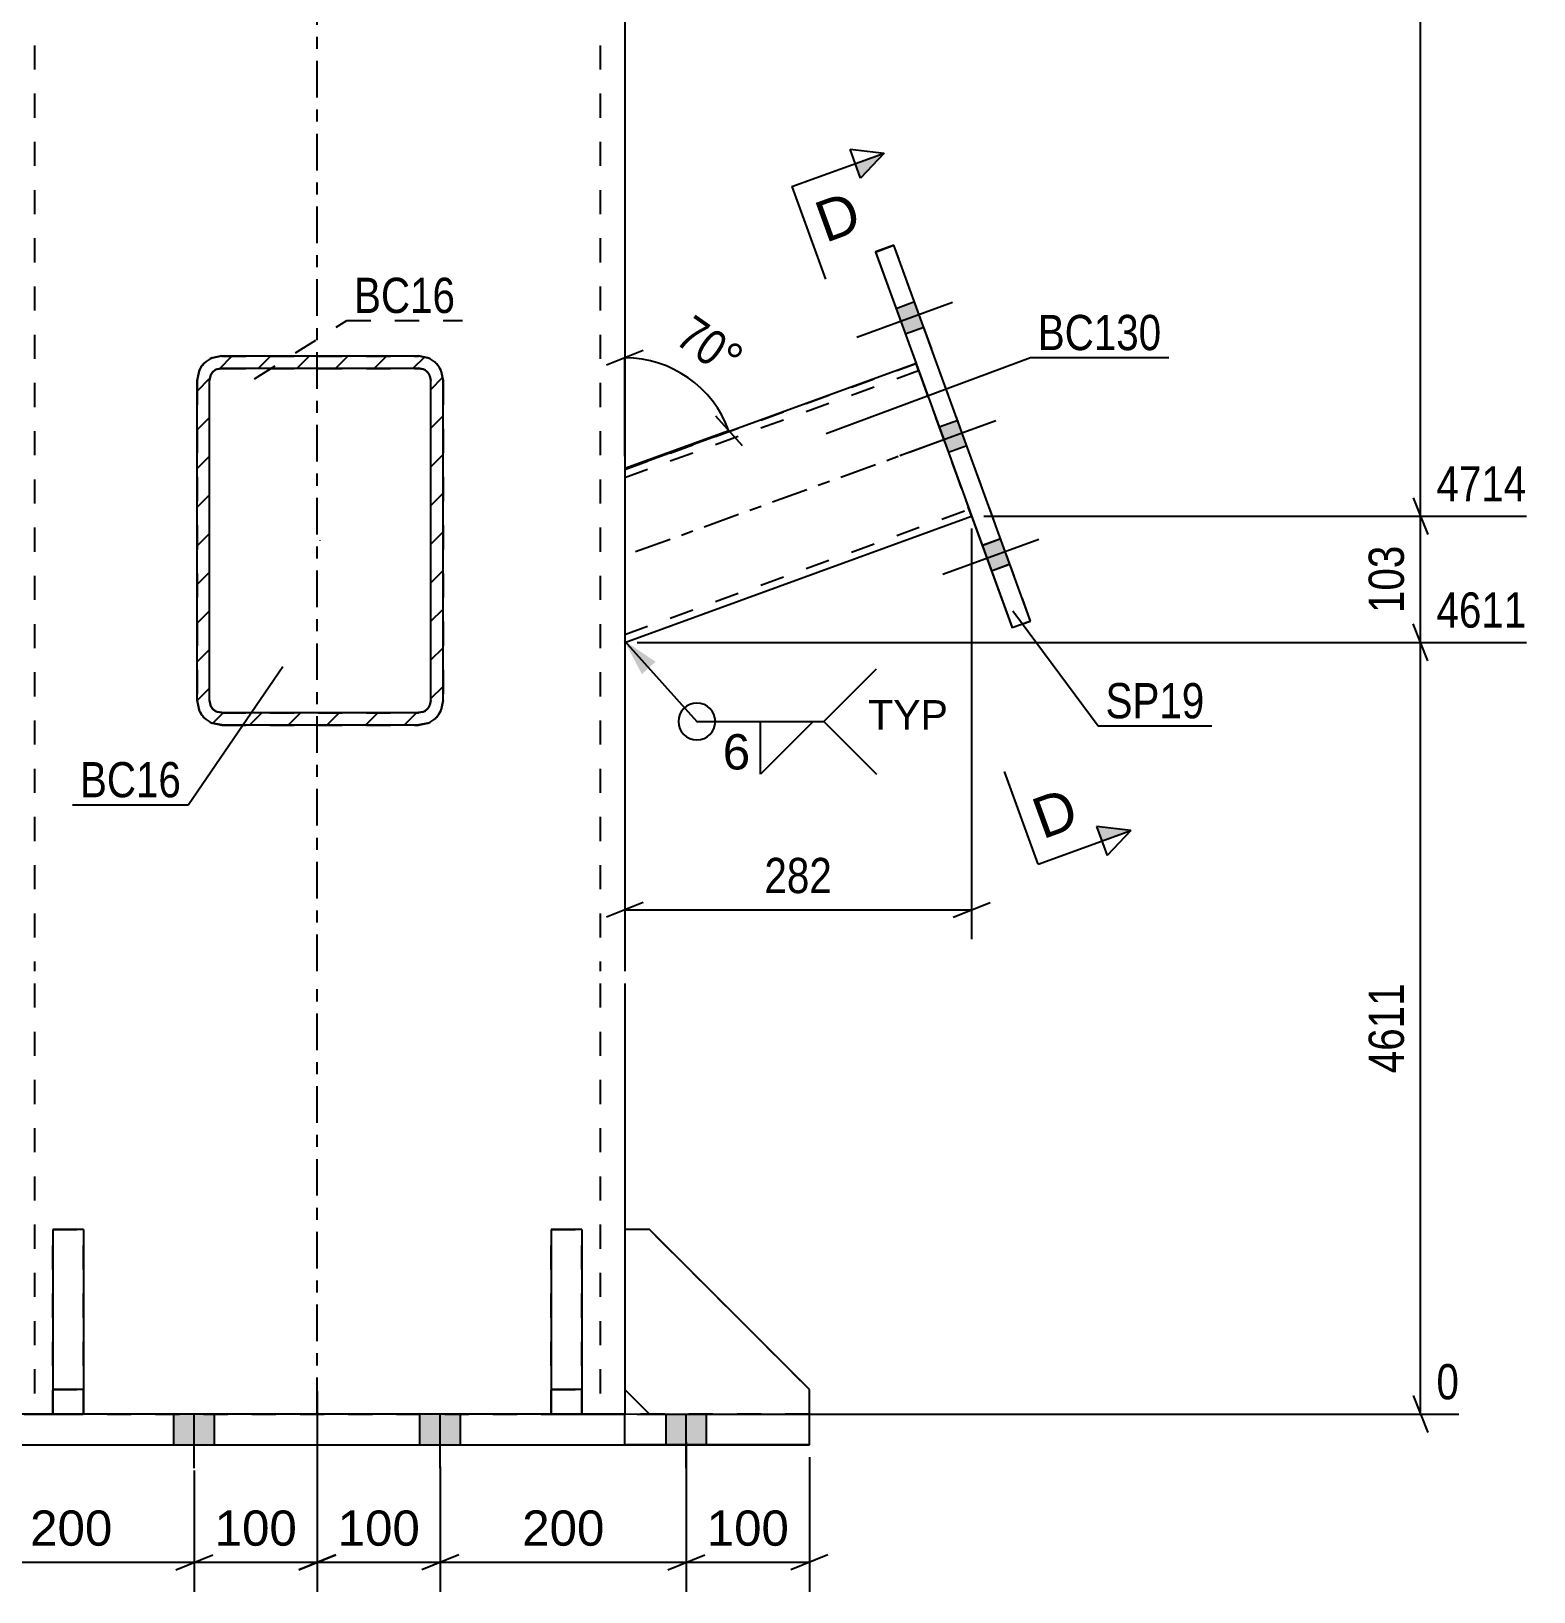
# Model space of a CAD drawing. Header units: millimetres. Extents: x -131 to 463, y -181 to 239.
# Drawn here: x 198.1 to 320.2, y -14.4 to 112.4 of the extents above; entities that cross this region are included whole.
import ezdxf

# ---------------------------------------------------------------- set-up
doc = ezdxf.new("R2010")
doc.units = ezdxf.units.MM
doc.linetypes.add('DXK_LINE_DOT2', pattern=[3.9198, 1.9599, -1.9599])
doc.linetypes.add('DXK_LINE_DOT3', pattern=[5.9187, 2.979, -0.9799, 0.9799, -0.9799])
doc.styles.add('Arial', font='arial.ttf', dxfattribs={"height": 0.2})
doc.styles.add('Arial Narrow', font='ARIALN.TTF', dxfattribs={"height": 0.2})

# ---------------------------------------------------------------- blocks, each defined once
blk = doc.blocks.new('Part-284869969-2187 - 2164')
at = {"color": 7, "linetype": 'DXK_LINE_DOT2'}
for p, q in [((213.58, 86.01), (212.82, 85.86)), ((213.2, 84.93), (213.58, 85.01)), ((213.58, 86.01), (229.58, 86.01)), ((213.58, 86), (213.58, 86.01)), ((213.58, 85), (213.58, 85.01)), ((213.58, 85.01), (229.58, 85.01)), ((229.58, 86.01), (229.58, 86)), ((230.35, 85.86), (229.58, 86.01)), ((229.58, 85), (229.58, 85.01)), ((229.58, 85.01), (229.97, 84.93)), ((211.74, 84.77), (211.58, 84.01)), ((211.58, 84.01), (211.58, 58)), ((212.58, 84.01), (212.66, 84.39)), ((212.58, 84), (212.58, 84.01)), ((212.58, 58.01), (212.58, 84.01)), ((212.66, 84.39), (212.66, 84.39)), ((230.51, 84.39), (230.51, 84.39)), ((230.51, 84.39), (230.58, 84.01)), ((230.58, 84), (230.58, 84.01)), ((230.58, 58.01), (230.58, 84.01)), ((231.58, 84.01), (231.43, 84.77)), ((231.58, 84.01), (231.58, 58)), ((211.58, 58.01), (211.74, 57.24)), ((211.74, 57.24), (211.74, 57.24)), ((212.58, 58), (212.58, 58.01)), ((212.66, 57.63), (212.58, 58.01)), ((230.58, 58.01), (230.51, 57.63)), ((230.58, 58), (230.58, 58.01)), ((231.43, 57.24), (231.58, 58.01)), ((231.43, 57.24), (231.43, 57.24)), ((212.82, 56.16), (213.58, 56.01)), ((213.58, 57.01), (213.2, 57.08)), ((213.58, 57), (213.58, 57.01)), ((213.58, 57.01), (229.58, 57.01)), ((213.58, 56.01), (229.58, 56.01)), ((213.58, 56), (213.58, 56.01)), ((229.97, 57.08), (229.58, 57.01)), ((229.58, 57), (229.58, 57.01)), ((229.58, 56.01), (230.35, 56.16)), ((229.58, 56), (229.58, 56.01))]:
    blk.add_line(p, q, dxfattribs=at)
at = {"color": 7, "linetype": 'DXK_LINE_DOT3'}
blk.add_line((221.58, 71), (221.58, 71.01), dxfattribs=at)
at = {"color": 7, "linetype": 'DXK_LINE_DOT2'}
for centre, radius, start, end in [((213.58, 84.01), 2, 112.5, 157.5), ((229.58, 84.01), 2, 22.5, 67.5), ((213.58, 84.01), 1, 112.5, 157.5), ((229.58, 84.01), 1, 22.5, 67.5), ((213.58, 58.01), 2, 202.5, 247.5), ((213.58, 58.01), 1, 202.5, 247.5), ((229.58, 58.01), 1, 292.5, 337.5), ((229.58, 58.01), 2, 292.5, 337.5)]:
    blk.add_arc(centre, radius, start, end, dxfattribs=at)
blk = doc.blocks.new('Bolt-284869969-2252 - 2164')
at = {"linetype": 'Continuous'}
for points in [[(189.7, -2.5), (193, -2.5), (193, 0), (189.7, 0)], [(209.7, -2.49), (213, -2.49), (213, 0.01), (209.7, 0.01)], [(229.7, -2.49), (233, -2.49), (233, 0.01), (229.7, 0.01)], [(249.7, -2.5), (253, -2.5), (253, 0), (249.7, 0)], [(189.7, -2.5), (193, -2.5), (193, 0), (189.7, 0)], [(209.7, -2.51), (213, -2.51), (213, -0.01), (209.7, -0.01)], [(229.7, -2.51), (233, -2.51), (233, -0.01), (229.7, -0.01)], [(249.7, -2.5), (253, -2.5), (253, 0), (249.7, 0)]]:
    blk.add_hatch(color=1, dxfattribs=at).paths.add_polyline_path(points)
at = {"color": 1, "linetype": 'Continuous'}
for p, q in [((189.7, -2.5), (189.7, 0)), ((191.35, -4.4), (191.35, 0)), ((193, -2.5), (193, 0)), ((209.7, -2.49), (209.7, 0.01)), ((211.35, -4.39), (211.35, 0.01)), ((213, -2.49), (213, 0.01)), ((229.7, -2.49), (229.7, 0.01)), ((231.35, -4.39), (231.35, 0.01)), ((233, -2.49), (233, 0.01)), ((249.7, -2.5), (249.7, 0)), ((251.35, -4.4), (251.35, 0)), ((253, -2.5), (253, 0)), ((189.7, -2.5), (189.7, 0)), ((191.35, -4.4), (191.35, 0)), ((193, -2.5), (193, 0)), ((209.7, -2.51), (209.7, -0.01)), ((211.35, -4.41), (211.35, -0.01)), ((213, -2.51), (213, -0.01)), ((229.7, -2.51), (229.7, -0.01)), ((231.35, -4.41), (231.35, -0.01)), ((233, -2.51), (233, -0.01)), ((249.7, -2.5), (249.7, 0)), ((251.35, -4.4), (251.35, 0)), ((253, -2.5), (253, 0))]:
    blk.add_line(p, q, dxfattribs=at)
blk = doc.blocks.new('Part-284869969-2188 - 2164')
at = {"color": 2, "linetype": 'Continuous'}
for p, q in [((248.35, 15), (246.35, 15)), ((246.35, 15), (246.35, 2)), ((261.35, 2), (248.35, 15)), ((248.35, 15), (248.35, 15)), ((248.34, 0.01), (246.35, 2)), ((261.35, 0), (261.35, 2))]:
    blk.add_line(p, q, dxfattribs=at)
at = {"color": 7, "linetype": 'DXK_LINE_DOT2'}
for p, q in [((248.35, 15), (246.35, 15)), ((248.35, 15), (261.35, 2)), ((248.35, 0), (246.35, 2)), ((248.35, 0), (248.34, 0.01)), ((248.35, 0), (261.35, 0)), ((248.35, 0), (248.35, 0)), ((261.35, 0), (248.35, 0)), ((261.35, 0), (261.35, 0)), ((261.35, 0), (261.35, 0))]:
    blk.add_line(p, q, dxfattribs=at)
blk = doc.blocks.new('Bolt-284869969-2253 - 2164')
at = {"linetype": 'Continuous'}
for points in [[(270.65, 88.34), (269.9, 90.41), (268.4, 89.86), (269.15, 87.79)], [(270.65, 88.34), (269.9, 90.41), (268.4, 89.86), (269.15, 87.79)], [(270.65, 88.34), (269.9, 90.41), (268.4, 89.86), (269.15, 87.79)], [(274.16, 78.71), (273.41, 80.78), (271.9, 80.23), (272.66, 78.16)], [(274.16, 78.71), (273.41, 80.77), (271.9, 80.23), (272.66, 78.16)], [(277.66, 69.08), (276.91, 71.15), (275.41, 70.6), (276.16, 68.53)], [(277.66, 69.07), (276.91, 71.14), (275.41, 70.59), (276.16, 68.53)], [(277.66, 69.08), (276.91, 71.14), (275.41, 70.6), (276.16, 68.53)]]:
    blk.add_hatch(color=1, dxfattribs=at).paths.add_polyline_path(points)
at = {"color": 1, "linetype": 'Continuous'}
for p, q in [((273, 90.37), (265.2, 87.53)), ((273, 90.37), (265.2, 87.53)), ((273, 90.36), (265.2, 87.52)), ((269.9, 90.41), (268.4, 89.86)), ((269.9, 90.41), (268.4, 89.86)), ((269.9, 90.41), (268.4, 89.86)), ((270.65, 88.34), (269.15, 87.79)), ((270.65, 88.34), (269.15, 87.79)), ((270.65, 88.34), (269.15, 87.79)), ((276.51, 80.74), (268.71, 77.9)), ((276.51, 80.73), (268.71, 77.89)), ((273.41, 80.78), (271.9, 80.23)), ((273.41, 80.77), (271.9, 80.23)), ((274.16, 78.71), (272.66, 78.16)), ((274.16, 78.71), (272.66, 78.16)), ((280.01, 71.1), (272.21, 68.26)), ((280.01, 71.1), (272.21, 68.26)), ((280.01, 71.1), (272.21, 68.26)), ((276.91, 71.15), (275.41, 70.6)), ((276.91, 71.14), (275.41, 70.59)), ((276.91, 71.14), (275.41, 70.6)), ((277.66, 69.08), (276.16, 68.53)), ((277.66, 69.08), (276.16, 68.53)), ((277.66, 69.07), (276.16, 68.53))]:
    blk.add_line(p, q, dxfattribs=at)
blk = doc.blocks.new('Part-284869969-2189 - 2164')
at = {"color": 2, "linetype": 'Continuous'}
for p, q in [((240.35, 15), (240.35, 15)), ((242.85, 15), (240.35, 15)), ((240.35, 15), (240.35, 0.01)), ((242.85, 15), (242.85, 15)), ((242.85, 15), (242.85, 0.01)), ((242.85, 2.01), (240.35, 2.01)), ((240.35, 0.01), (242.85, 0.01))]:
    blk.add_line(p, q, dxfattribs=at)
at = {"color": 7, "linetype": 'DXK_LINE_DOT2'}
for p, q in [((240.35, 15), (242.85, 15)), ((240.35, 2.01), (240.35, 0)), ((240.35, 2), (242.85, 2)), ((242.85, 2.01), (242.85, 0)), ((240.35, 0), (240.35, 0.01)), ((242.85, 0), (240.35, 0)), ((242.85, 0), (242.85, 0.01))]:
    blk.add_line(p, q, dxfattribs=at)
blk = doc.blocks.new('Part-284869969-2195 - 2164')
at = {"linetype": 'Continuous'}
h = blk.add_hatch(dxfattribs=at)
h.set_pattern_fill('', scale=0.7, style=0, pattern_type=0)
h.set_pattern_definition([(45, (211.5842, 58.0202), (-1.57154, 1.57154), [])])
h.paths.add_polyline_path([(211.58, 84.02), (211.58, 58.02), (211.74, 57.25), (212.17, 56.61), (212.82, 56.17), (213.58, 56.02), (229.58, 56.02), (230.35, 56.17), (231, 56.61), (231.43, 57.25), (231.58, 58.02), (231.58, 84.02), (231.43, 84.79), (231, 85.43), (230.35, 85.87), (229.58, 86.02), (213.58, 86.02), (212.82, 85.87), (212.17, 85.43), (211.74, 84.79)])
h.paths.add_polyline_path([(212.88, 84.73), (213.2, 84.94), (213.58, 85.02), (229.58, 85.02), (229.97, 84.94), (230.29, 84.73), (230.51, 84.4), (230.58, 84.02), (230.58, 58.02), (230.51, 57.64), (230.29, 57.31), (229.97, 57.1), (229.58, 57.02), (213.58, 57.02), (213.2, 57.1), (212.88, 57.31), (212.66, 57.64), (212.58, 58.02), (212.58, 84.02), (212.66, 84.4)])
at = {"color": 7, "linetype": 'DXK_LINE_DOT2'}
for p, q in [((212.82, 85.86), (213.58, 86.02)), ((213.58, 86.02), (229.58, 86.02)), ((213.58, 86.02), (213.58, 86.02)), ((229.58, 86.02), (229.58, 86.02)), ((229.58, 86.02), (230.35, 85.86)), ((211.58, 84.02), (211.74, 84.78)), ((211.58, 84.02), (211.58, 58.02)), ((212.66, 84.4), (212.58, 84.02)), ((212.58, 84.02), (212.58, 84.02)), ((212.58, 58.02), (212.58, 84.02)), ((212.66, 84.4), (212.66, 84.4)), ((230.51, 84.4), (230.51, 84.4)), ((230.58, 84.02), (230.51, 84.4)), ((230.58, 84.02), (230.58, 84.02)), ((230.58, 58.02), (230.58, 84.02)), ((231.43, 84.78), (231.58, 84.02)), ((231.58, 84.02), (231.58, 58.02)), ((211.74, 57.25), (211.58, 58.02)), ((211.74, 57.25), (211.74, 57.25)), ((212.58, 58.02), (212.58, 58.02)), ((212.58, 58.02), (212.66, 57.63)), ((213.2, 57.09), (213.58, 57.02)), ((229.58, 57.02), (229.97, 57.09)), ((230.51, 57.63), (230.58, 58.02)), ((230.58, 58.02), (230.58, 58.02)), ((231.58, 58.02), (231.43, 57.25)), ((231.43, 57.25), (231.43, 57.25)), ((231.58, 58.02), (231.58, 58.02)), ((213.58, 57.02), (213.58, 57.02)), ((213.58, 57.02), (229.58, 57.02)), ((229.58, 57.02), (229.58, 57.02))]:
    blk.add_line(p, q, dxfattribs=at)
at = {"color": 2, "linetype": 'Continuous'}
for p, q in [((213.58, 86.02), (212.82, 85.87)), ((213.58, 85.02), (213.2, 84.94)), ((213.2, 84.94), (213.58, 85.02)), ((213.58, 86.02), (229.58, 86.02)), ((213.58, 85.02), (213.58, 85.02)), ((213.58, 85.02), (229.58, 85.02)), ((213.58, 85.02), (229.58, 85.02)), ((230.35, 85.87), (229.58, 86.02)), ((229.58, 85.02), (229.58, 85.02)), ((229.97, 84.94), (229.58, 85.02)), ((229.58, 85.02), (229.97, 84.94)), ((211.74, 84.79), (211.58, 84.02)), ((211.58, 58.02), (211.58, 84.02)), ((212.58, 84.02), (212.66, 84.4)), ((212.58, 58.02), (212.58, 84.02)), ((230.51, 84.4), (230.58, 84.02)), ((230.58, 58.02), (230.58, 84.02)), ((231.58, 84.02), (231.43, 84.79)), ((231.58, 58.02), (231.58, 84.02)), ((211.58, 58.02), (211.74, 57.25)), ((212.66, 57.64), (212.58, 58.02)), ((213.58, 57.02), (213.2, 57.1)), ((229.97, 57.1), (229.58, 57.02)), ((230.58, 58.02), (230.51, 57.64)), ((231.43, 57.25), (231.58, 58.02)), ((213.58, 56.02), (212.82, 56.17)), ((212.82, 56.17), (213.58, 56.02)), ((213.58, 57.02), (229.58, 57.02)), ((213.58, 56.02), (229.58, 56.02)), ((213.58, 56.02), (213.58, 56.02)), ((213.58, 56.02), (229.58, 56.02)), ((230.35, 56.17), (229.58, 56.02)), ((229.58, 56.02), (230.35, 56.17)), ((229.58, 56.02), (229.58, 56.02))]:
    blk.add_line(p, q, dxfattribs=at)
at = {"color": 7, "linetype": 'DXK_LINE_DOT3'}
blk.add_line((221.58, 71.02), (221.58, 71.02), dxfattribs=at)
at = {"color": 2, "linetype": 'Continuous'}
for centre, radius, start, end in [((213.58, 84.02), 2, 112.5, 157.5), ((229.58, 84.02), 2, 22.5, 67.5), ((213.58, 84.02), 1, 112.5, 157.5), ((213.58, 84.02), 1, 112.5, 157.5), ((229.58, 84.02), 1, 22.5, 67.5), ((229.58, 84.02), 1, 22.5, 67.5), ((213.58, 58.02), 2, 202.5, 247.5), ((213.58, 58.02), 2, 202.5, 247.5), ((213.58, 58.02), 1, 202.5, 247.5), ((229.58, 58.02), 1, 292.5, 337.5), ((229.58, 58.02), 2, 292.5, 337.5), ((229.58, 58.02), 2, 292.5, 337.5)]:
    blk.add_arc(centre, radius, start, end, dxfattribs=at)
at = {"color": 7, "linetype": 'DXK_LINE_DOT2'}
for centre, radius, start, end in [((213.58, 84.02), 2, 112.5, 157.5), ((229.58, 84.02), 2, 22.5, 67.5), ((213.58, 58.02), 1, 202.5, 247.5), ((229.58, 58.02), 1, 292.5, 337.5)]:
    blk.add_arc(centre, radius, start, end, dxfattribs=at)
blk = doc.blocks.new('Part-284869969-2291 - 2164')
at = {"color": 7, "linetype": 'DXK_LINE_DOT2'}
for p, q in [((240.35, -0.01), (240.35, 15)), ((242.85, 15), (240.35, 15)), ((240.35, 15), (242.85, 15)), ((242.85, -0.01), (242.85, 15)), ((240.35, 2), (242.85, 2)), ((242.85, 1.99), (240.35, 1.99)), ((240.35, 0), (240.35, -0.01)), ((240.35, 0), (242.85, 0)), ((240.35, -0.01), (242.85, -0.01)), ((242.85, 0), (242.85, -0.01))]:
    blk.add_line(p, q, dxfattribs=at)
blk = doc.blocks.new('Part-284869969-2293 - 2164')
at = {"color": 2, "linetype": 'Continuous'}
for p, q in [((199.85, 15), (199.85, 15)), ((202.35, 15), (199.85, 15)), ((199.85, 15), (199.85, 0.01)), ((202.35, 15), (202.35, 15)), ((202.35, 15), (202.35, 0.01)), ((202.35, 2.01), (199.85, 2.01)), ((199.85, 0.01), (202.35, 0.01))]:
    blk.add_line(p, q, dxfattribs=at)
at = {"color": 7, "linetype": 'DXK_LINE_DOT2'}
for p, q in [((199.85, 15), (202.35, 15)), ((199.85, 2.01), (199.85, 0)), ((199.85, 2), (202.35, 2)), ((202.35, 2.01), (202.35, 0)), ((199.85, 0), (199.85, 0.01)), ((202.35, 0), (199.85, 0)), ((202.35, 0), (202.35, 0.01))]:
    blk.add_line(p, q, dxfattribs=at)
blk = doc.blocks.new('Part-284869969-2273 - 2164')
at = {"color": 7, "linetype": 'DXK_LINE_DOT2'}
for p, q in [((198.35, 115.18), (198.35, 36)), ((244.35, 115.18), (244.35, 36)), ((198.35, 35), (198.35, 0)), ((244.35, 35), (244.35, 0)), ((246.35, 15), (246.35, 2)), ((198.82, 0), (197.52, 0)), ((198.35, 0), (198.35, 0.01)), ((198.35, 0), (198.35, 0)), ((198.35, 0), (198.5, 0)), ((198.5, 0), (198.93, 0)), ((200.35, 0), (198.82, 0)), ((198.93, 0), (199.58, 0)), ((199.58, 0), (200.35, 0)), ((200.35, 0), (242.35, 0)), ((200.35, 0), (242.35, 0)), ((242.35, 0), (243.11, 0)), ((243.88, 0), (242.35, 0)), ((243.11, 0), (243.76, 0)), ((243.76, 0), (244.19, 0)), ((245.17, 0), (243.88, 0)), ((244.19, 0), (244.35, 0)), ((244.35, 0), (244.35, 0.01)), ((244.35, 0), (244.35, 0)), ((246.04, 0), (245.17, 0)), ((246.35, 0), (246.04, 0)), ((246.35, 0), (246.35, 0.01)), ((246.35, 0.01), (246.35, 0)), ((246.35, 0), (246.35, 0)), ((197.52, 0), (198.82, 0)), ((198.5, 0), (198.35, 0)), ((198.93, 0), (198.5, 0)), ((198.82, 0), (200.35, 0)), ((199.58, 0), (198.93, 0)), ((200.35, 0), (199.58, 0)), ((200.35, 0), (242.35, 0)), ((200.35, 0), (242.35, 0)), ((243.11, 0), (242.35, 0)), ((242.35, 0), (243.88, 0)), ((243.76, 0), (243.11, 0)), ((244.19, 0), (243.76, 0)), ((243.88, 0), (245.17, 0)), ((244.35, 0), (244.19, 0)), ((245.17, 0), (246.04, 0)), ((246.04, 0), (246.35, 0))]:
    blk.add_line(p, q, dxfattribs=at)
at = {"color": 7, "linetype": 'DXK_LINE_DOT3'}
for p, q in [((221.35, 36), (221.35, 115.18)), ((221.35, 0), (221.35, 35))]:
    blk.add_line(p, q, dxfattribs=at)
at = {"color": 2, "linetype": 'Continuous'}
for p, q in [((246.35, 115.18), (246.35, 36)), ((246.35, 35), (246.35, 15)), ((246.35, 2), (246.35, 0.01))]:
    blk.add_line(p, q, dxfattribs=at)
blk = doc.blocks.new('Part-284869969-2288 - 2164')
at = {"color": 2, "linetype": 'Continuous'}
for p, q in [((181.35, 0), (196.35, 0.01)), ((181.35, -2.5), (181.35, 0)), ((196.35, 0.01), (246.35, 0.01)), ((196.35, -2.49), (196.35, 0.01)), ((246.35, 0.01), (261.35, 0)), ((246.35, -2.49), (246.35, 0.01)), ((261.35, -2.5), (261.35, 0)), ((181.35, -2.5), (196.35, -2.49)), ((181.35, -2.5), (196.35, -2.51)), ((181.35, -2.5), (181.35, -2.5)), ((181.35, -2.5), (181.35, -2.5)), ((196.35, -2.49), (246.35, -2.49)), ((196.35, -2.51), (246.35, -2.51)), ((261.35, -2.5), (246.35, -2.49)), ((246.35, -2.51), (261.35, -2.5)), ((261.35, -2.5), (261.35, -2.5)), ((261.35, -2.5), (261.35, -2.5))]:
    blk.add_line(p, q, dxfattribs=at)
at = {"color": 7, "linetype": 'DXK_LINE_DOT2'}
for p, q in [((181.35, 0), (181.35, 0)), ((196.35, -0.01), (181.35, 0)), ((246.35, -0.01), (196.35, -0.01)), ((261.35, 0), (246.35, -0.01)), ((196.35, -2.51), (196.35, -2.49)), ((246.35, -2.49), (246.35, -2.51))]:
    blk.add_line(p, q, dxfattribs=at)
blk = doc.blocks.new('Part-284869969-2289 - 2164')
at = {"color": 7, "linetype": 'DXK_LINE_DOT2'}
for p, q in [((199.85, -0.01), (199.85, 15)), ((202.35, 15), (199.85, 15)), ((199.85, 15), (202.35, 15)), ((202.35, -0.01), (202.35, 15)), ((199.85, 2), (202.35, 2)), ((202.35, 1.99), (199.85, 1.99)), ((199.85, 0), (199.85, -0.01)), ((199.85, 0), (202.35, 0)), ((199.85, -0.01), (202.35, -0.01)), ((202.35, 0), (202.35, -0.01))]:
    blk.add_line(p, q, dxfattribs=at)
blk = doc.blocks.new('Part-284869969-2292 - 2164')
at = {"color": 7, "linetype": 'DXK_LINE_DOT2'}
for p, q in [((248.35, 15), (246.35, 15)), ((246.35, 15), (246.35, 2)), ((248.35, 15), (246.35, 15)), ((261.35, 2), (248.35, 15)), ((248.35, 15), (248.35, 15)), ((248.35, 15), (261.35, 2)), ((248.35, 0), (246.35, 2)), ((261.35, 0), (261.35, 2)), ((248.35, 0), (248.34, 0.01)), ((248.35, 0), (261.35, 0)), ((248.35, 0), (248.35, 0)), ((248.35, 0), (261.35, 0))]:
    blk.add_line(p, q, dxfattribs=at)
at = {"color": 2, "linetype": 'Continuous'}
blk.add_line((248.34, 0.01), (246.35, 2), dxfattribs=at)
blk = doc.blocks.new('Part-284869969-2302 - 2164')
at = {"color": 2, "linetype": 'Continuous'}
for p, q in [((268.22, 95.01), (266.72, 94.47)), ((266.72, 94.47), (277.84, 63.93)), ((266.72, 94.47), (266.72, 94.46)), ((266.72, 94.46), (266.72, 94.46)), ((266.72, 94.46), (270.02, 85.4)), ((279.34, 64.47), (268.22, 95.01)), ((274.54, 72.99), (277.84, 63.92)), ((277.84, 63.93), (279.34, 64.47)), ((279.34, 64.47), (277.84, 63.92)), ((277.84, 63.92), (277.84, 63.93)), ((279.34, 64.47), (279.34, 64.47)), ((279.34, 64.47), (279.34, 64.47))]:
    blk.add_line(p, q, dxfattribs=at)
at = {"color": 7, "linetype": 'DXK_LINE_DOT2'}
for p, q in [((266.72, 94.46), (268.22, 95.01)), ((268.22, 95.01), (268.22, 95.01)), ((279.34, 64.47), (268.22, 95.01)), ((270.02, 85.4), (274.54, 72.99))]:
    blk.add_line(p, q, dxfattribs=at)
blk = doc.blocks.new('Part-284869969-2312 - 2164')
at = {"color": 2, "linetype": 'Continuous'}
for p, q in [((270.02, 85.4), (246.35, 76.78)), ((246.35, 62.73), (274.54, 72.99)), ((246.35, 62.73), (274.54, 72.99))]:
    blk.add_line(p, q, dxfattribs=at)
at = {"color": 7, "linetype": 'DXK_LINE_DOT2'}
for p, q in [((246.35, 76.78), (270.02, 85.4)), ((270.02, 85.4), (270.02, 85.4)), ((270.02, 85.4), (270.05, 85.31)), ((270.05, 85.31), (270.02, 85.4)), ((270.05, 85.31), (270.14, 85.07)), ((270.14, 85.07), (270.05, 85.31)), ((270.14, 85.07), (270.27, 84.7)), ((270.23, 84.83), (270.14, 85.07)), ((246.35, 76.14), (270.23, 84.83)), ((246.35, 76.14), (270.23, 84.83)), ((270.23, 84.83), (274.32, 73.6)), ((270.23, 84.83), (270.23, 84.83)), ((270.23, 84.83), (270.29, 84.67)), ((270.23, 84.83), (270.24, 84.79)), ((270.24, 84.79), (270.35, 84.48)), ((270.27, 84.7), (274.28, 73.69)), ((270.29, 84.67), (274.27, 73.72)), ((270.35, 84.48), (274.27, 73.72)), ((246.35, 76.78), (246.35, 62.73)), ((274.27, 73.72), (274.33, 73.56)), ((274.32, 73.6), (274.27, 73.72)), ((274.28, 73.69), (274.42, 73.32)), ((274.33, 73.56), (274.32, 73.6)), ((274.42, 73.32), (274.32, 73.6)), ((246.35, 63.37), (274.33, 73.56)), ((246.35, 63.37), (274.33, 73.56)), ((274.33, 73.56), (274.33, 73.56)), ((274.42, 73.32), (274.51, 73.08)), ((274.51, 73.08), (274.42, 73.32)), ((274.51, 73.08), (274.54, 72.99)), ((274.54, 72.99), (274.51, 73.08)), ((274.54, 72.99), (274.54, 72.99))]:
    blk.add_line(p, q, dxfattribs=at)
at = {"color": 7, "linetype": 'DXK_LINE_DOT3'}
blk.add_line((272.28, 79.19), (246.35, 69.76), dxfattribs=at)
blk = doc.blocks.new('StraightDimension-284869969-2377 - 2164')
at = {"color": 7, "linetype": 'Continuous'}
for p, q in [((311.63, 61.23), (310.43, 64.23)), ((247.35, 62.73), (319.64, 62.73)), ((311.03, 0), (311.03, 62.73)), ((310.43, 1.5), (311.63, -1.5)), ((247.35, 0), (314.15, 0))]:
    blk.add_line(p, q, dxfattribs=at)
at = {"color": 0}
blk.add_wipeout([(310.28, 35.63), (306.08, 35.63), (306.08, 27.11), (310.28, 27.11)], dxfattribs=at)
at = {"color": 3, "style": 'Arial Narrow'}
blk.add_text('4611', height=2.863, rotation=90.0002, dxfattribs=at).set_placement((309.68, 27.71))
at = {"color": 0, "linetype": 'Continuous'}
for points in [[(320.24, 63.33), (320.24, 67.53), (311.73, 67.53), (311.73, 63.33)], [(314.75, 0.6), (314.75, 4.8), (311.73, 4.8), (311.73, 0.6)]]:
    blk.add_wipeout(points, dxfattribs=at)
at = {"color": 3, "linetype": 'Continuous', "style": 'Arial Narrow'}
for s, height, p in [('4611', 2.863, (312.33, 63.93)), ('0', 2.86, (312.33, 1.2))]:
    blk.add_text(s, height=height, dxfattribs=at).set_placement(p)
blk = doc.blocks.new('StraightDimension-284869969-2366 - 2164')
at = {"color": 7, "linetype": 'Continuous'}
for p, q in [((274.54, 71.99), (274.54, 38.6)), ((246.35, 61.73), (246.35, 38.6)), ((247.85, 41.6), (244.85, 40.4)), ((246.35, 41), (274.54, 41)), ((273.04, 40.4), (276.04, 41.6))]:
    blk.add_line(p, q, dxfattribs=at)
at = {"color": 0}
blk.add_wipeout([(263.78, 41.75), (263.78, 45.95), (257.1, 45.95), (257.1, 41.75)], dxfattribs=at)
at = {"color": 3, "style": 'Arial Narrow'}
blk.add_text('282', height=2.863, dxfattribs=at).set_placement((257.7, 42.35))
blk = doc.blocks.new('StraightDimension-284869969-2447 - 2164')
at = {"color": 7, "linetype": 'Continuous'}
for p, q in [((251.35, -2.25), (251.35, -14.45)), ((261.35, -3.49), (261.35, -14.45)), ((249.85, -12.65), (252.85, -11.45)), ((251.35, -12.05), (261.35, -12.05)), ((262.85, -11.45), (259.85, -12.65))]:
    blk.add_line(p, q, dxfattribs=at)
at = {"color": 0}
blk.add_wipeout([(260.28, -11.3), (260.28, -7.1), (252.41, -7.1), (252.41, -11.3)], dxfattribs=at)
at = {"color": 3, "style": 'Arial'}
blk.add_text('100', height=2.865, dxfattribs=at).set_placement((253.01, -10.7))
blk = doc.blocks.new('StraightDimension-284869969-2383 - 2164')
at = {"color": 7, "linetype": 'Continuous'}
for p, q in [((310.43, 74.49), (311.63, 71.49)), ((275.54, 72.99), (319.64, 72.99)), ((311.03, 62.73), (311.03, 72.99)), ((311.63, 61.23), (310.43, 64.23)), ((247.35, 62.73), (319.64, 62.73))]:
    blk.add_line(p, q, dxfattribs=at)
at = {"color": 0, "linetype": 'Continuous'}
blk.add_wipeout([(320.24, 73.59), (320.24, 77.79), (311.73, 77.79), (311.73, 73.59)], dxfattribs=at)
at = {"color": 0}
blk.add_wipeout([(310.28, 71.21), (306.08, 71.21), (306.08, 64.52), (310.28, 64.52)], dxfattribs=at)
at = {"color": 3, "linetype": 'Continuous', "style": 'Arial Narrow'}
blk.add_text('4714', height=2.863, dxfattribs=at).set_placement((312.33, 74.19))
at = {"color": 3, "style": 'Arial Narrow'}
blk.add_text('103', height=2.863, rotation=90.0002, dxfattribs=at).set_placement((309.68, 65.12))
blk = doc.blocks.new('StraightDimension-284869969-2403 - 2164')
at = {"color": 7, "linetype": 'Continuous'}
for p, q in [((311.63, 158.95), (310.43, 161.95)), ((247.35, 160.45), (319.64, 160.45)), ((311.03, 72.99), (311.03, 160.45)), ((310.43, 74.49), (311.63, 71.49)), ((275.54, 72.99), (319.64, 72.99))]:
    blk.add_line(p, q, dxfattribs=at)
at = {"color": 0}
blk.add_wipeout([(310.28, 120.98), (306.08, 120.98), (306.08, 112.47), (310.28, 112.47)], dxfattribs=at)
at = {"color": 3, "style": 'Arial Narrow'}
blk.add_text('3263', height=2.863, rotation=90.0002, dxfattribs=at).set_placement((309.68, 113.07))
at = {"color": 0, "linetype": 'Continuous'}
blk.add_wipeout([(320.24, 161.05), (320.24, 165.25), (311.73, 165.25), (311.73, 161.05)], dxfattribs=at)
at = {"color": 3, "linetype": 'Continuous', "style": 'Arial Narrow'}
blk.add_text('7977', height=2.863, dxfattribs=at).set_placement((312.33, 161.65))
blk = doc.blocks.new('StraightDimension-284869969-2453 - 2164')
at = {"color": 7, "linetype": 'Continuous'}
for p, q in [((251.35, -2.25), (251.35, -14.45)), ((231.35, -4.25), (231.35, -14.45)), ((232.85, -11.45), (229.85, -12.65)), ((231.35, -12.05), (251.35, -12.05)), ((249.85, -12.65), (252.85, -11.45))]:
    blk.add_line(p, q, dxfattribs=at)
at = {"color": 0}
blk.add_wipeout([(245.28, -11.3), (245.28, -7.1), (237.41, -7.1), (237.41, -11.3)], dxfattribs=at)
at = {"color": 3, "style": 'Arial'}
blk.add_text('200', height=2.865, dxfattribs=at).set_placement((238.01, -10.7))
blk = doc.blocks.new('StraightDimension-284869969-2457 - 2164')
at = {"color": 7, "linetype": 'Continuous'}
for p, q in [((221.35, 1.86), (221.35, -14.45)), ((231.35, -4.25), (231.35, -14.45)), ((219.85, -12.65), (222.85, -11.45)), ((221.35, -12.05), (231.35, -12.05)), ((232.85, -11.45), (229.85, -12.65))]:
    blk.add_line(p, q, dxfattribs=at)
at = {"color": 0}
blk.add_wipeout([(230.28, -11.3), (230.28, -7.1), (222.41, -7.1), (222.41, -11.3)], dxfattribs=at)
at = {"color": 3, "style": 'Arial'}
blk.add_text('100', height=2.865, dxfattribs=at).set_placement((223.01, -10.7))
blk = doc.blocks.new('StraightDimension-284869969-2461 - 2164')
at = {"color": 7, "linetype": 'Continuous'}
for p, q in [((221.35, 1.86), (221.35, -14.45)), ((211.35, -4.58), (211.35, -14.45)), ((209.85, -12.65), (212.85, -11.45)), ((211.35, -12.05), (221.35, -12.05)), ((222.85, -11.45), (219.85, -12.65))]:
    blk.add_line(p, q, dxfattribs=at)
at = {"color": 0}
blk.add_wipeout([(220.28, -11.3), (220.28, -7.1), (212.41, -7.1), (212.41, -11.3)], dxfattribs=at)
at = {"color": 3, "style": 'Arial'}
blk.add_text('100', height=2.865, dxfattribs=at).set_placement((213.01, -10.7))
blk = doc.blocks.new('StraightDimension-284869969-2465 - 2164')
at = {"color": 7, "linetype": 'Continuous'}
for p, q in [((191.35, -4.58), (191.35, -14.45)), ((211.35, -4.58), (211.35, -14.45)), ((192.85, -11.45), (189.85, -12.65)), ((191.35, -12.05), (211.35, -12.05)), ((209.85, -12.65), (212.85, -11.45))]:
    blk.add_line(p, q, dxfattribs=at)
at = {"color": 0}
blk.add_wipeout([(205.28, -11.3), (205.28, -7.1), (197.41, -7.1), (197.41, -11.3)], dxfattribs=at)
at = {"color": 3, "style": 'Arial'}
blk.add_text('200', height=2.865, dxfattribs=at).set_placement((198.01, -10.7))
blk = doc.blocks.new('AngleDimension-284869969-2489 - 2164')
at = {"color": 7, "linetype": 'Continuous'}
for p, q in [((247.85, 86.46), (244.85, 85.26)), ((246.35, 77.86), (246.35, 85.86)), ((246.35, 85.86), (246.35, 76.86)), ((254.8, 79.94), (246.35, 76.86)), ((253.73, 81.14), (255.88, 78.73))]:
    blk.add_line(p, q, dxfattribs=at)
blk.add_arc((246.35, 76.86), 9, 20, 90, dxfattribs=at)
at = {"color": 0}
blk.add_wipeout([(254.77, 83.27), (257.18, 86.71), (251.89, 90.41), (249.48, 86.97)], dxfattribs=at)
at = {"color": 3, "style": 'Arial Narrow'}
blk.add_text('70°', height=2.863, rotation=-35.002, dxfattribs=at).set_placement((250.32, 87.12))
blk = doc.blocks.new('Mark-284869969-2183 - 2164')
at = {"color": 0}
blk.add_wipeout([(232.56, 89.51), (232.56, 92.51), (224.34, 92.51), (224.34, 89.51)], dxfattribs=at)
blk.add_wipeout([(232.56, 89.51), (232.56, 92.51), (224.34, 92.51), (224.34, 89.51)], dxfattribs=at)
at = {"color": 30, "linetype": 'DXK_LINE_DOT2'}
for p, q in [((216.26, 84.16), (223.74, 88.91)), ((223.74, 88.91), (233.16, 88.91))]:
    blk.add_line(p, q, dxfattribs=at)
at = {"color": 3, "style": 'Arial Narrow'}
blk.add_text('BC16', height=2.863, dxfattribs=at).set_placement((224.34, 89.51))
blk = doc.blocks.new('Mark-284869969-2191 - 2164')
at = {"color": 0}
blk.add_wipeout([(210.28, 50.14), (210.28, 53.14), (202.06, 53.14), (202.06, 50.14)], dxfattribs=at)
blk.add_wipeout([(210.28, 50.14), (210.28, 53.14), (202.06, 53.14), (202.06, 50.14)], dxfattribs=at)
at = {"color": 30, "linetype": 'Continuous'}
for p in [(218.56, 60.75), (201.46, 49.54)]:
    blk.add_line(p, (210.88, 49.54), dxfattribs=at)
at = {"color": 3, "style": 'Arial Narrow'}
blk.add_text('BC16', height=2.863, dxfattribs=at).set_placement((202.06, 50.14))
blk = doc.blocks.new('Mark-284869969-2298 - 2164')
at = {"color": 0}
blk.add_wipeout([(293.47, 56.56), (293.47, 59.56), (285.43, 59.56), (285.43, 56.56)], dxfattribs=at)
blk.add_wipeout([(293.47, 56.56), (293.47, 59.56), (285.43, 59.56), (285.43, 56.56)], dxfattribs=at)
at = {"color": 30, "linetype": 'Continuous'}
for p, q in [((277.9, 65.29), (284.83, 55.96)), ((284.83, 55.96), (294.07, 55.96))]:
    blk.add_line(p, q, dxfattribs=at)
at = {"color": 3, "style": 'Arial Narrow'}
blk.add_text('SP19', height=2.863, dxfattribs=at).set_placement((285.43, 56.56))
blk = doc.blocks.new('WeldMark-284869969-2635 - 2164')
at = {"linetype": 'Continuous'}
blk.add_hatch(color=30, dxfattribs=at).paths.add_polyline_path([(247.74, 60.15), (246.29, 62.89), (248.85, 61.16)])
at = {"color": 30, "linetype": 'Continuous'}
for p, q in [((246.29, 62.89), (252.21, 56.3)), ((252.21, 56.3), (262.53, 56.3))]:
    blk.add_line(p, q, dxfattribs=at)
at = {"color": 3, "linetype": 'Continuous'}
for p, q in [((262.53, 56.3), (266.82, 60.58)), ((257.39, 56.3), (261.67, 56.3)), ((261.67, 56.3), (257.39, 52.01)), ((257.39, 52.01), (257.39, 56.3)), ((262.53, 56.3), (266.82, 52.01))]:
    blk.add_line(p, q, dxfattribs=at)
blk.add_arc((252.21, 56.3), 1.5, 90, 270, dxfattribs=at)
at = {"color": 0}
blk.add_wipeout([(256.73, 52.2), (256.73, 55.6), (254.11, 55.6), (254.11, 52.2)], dxfattribs=at)
at = {"color": 3, "linetype": 'Continuous'}
blk.add_arc((252.21, 56.3), 1.5, 270, 90, dxfattribs=at)
at = {"color": 3, "style": 'Arial'}
blk.add_text('6', height=2.87, dxfattribs=at).set_placement((254.31, 52.4))
at = {"color": 0, "linetype": 'Continuous'}
blk.add_wipeout([(272.61, 55.65), (272.61, 58.15), (266.13, 58.15), (266.13, 55.65)], dxfattribs=at)
blk.add_wipeout([(272.61, 55.65), (272.61, 58.15), (266.13, 58.15), (266.13, 55.65)], dxfattribs=at)
at = {"color": 3, "linetype": 'Continuous', "style": 'Arial'}
blk.add_text('TYP', height=2.388, dxfattribs=at).set_placement((266.13, 55.65))
blk = doc.blocks.new('Mark-284869969-2308 - 2164')
at = {"color": 0}
blk.add_wipeout([(289.97, 86.49), (289.97, 89.49), (279.92, 89.49), (279.92, 86.49)], dxfattribs=at)
blk.add_wipeout([(289.97, 86.49), (289.97, 89.49), (279.92, 89.49), (279.92, 86.49)], dxfattribs=at)
at = {"color": 30, "linetype": 'Continuous'}
for p, q in [((262.73, 79.72), (279.32, 85.89)), ((279.32, 85.89), (290.57, 85.89))]:
    blk.add_line(p, q, dxfattribs=at)
at = {"color": 3, "style": 'Arial Narrow'}
blk.add_text('BC130', height=2.863, dxfattribs=at).set_placement((279.92, 86.49))
blk = doc.blocks.new('SectionMark-284869969-2613 - 2164')
at = {"linetype": 'Continuous'}
for points in [[(265.51, 100.48), (265.09, 101.66), (267.44, 102.51)], [(285.13, 46.59), (284.7, 47.77), (287.48, 47.45)]]:
    blk.add_hatch(color=6, dxfattribs=at).paths.add_polyline_path(points)
at = {"color": 6, "linetype": 'Continuous'}
for p, q in [((265.51, 100.48), (264.66, 102.83)), ((264.66, 102.83), (267.44, 102.51)), ((267.44, 102.51), (265.51, 100.48)), ((287.48, 47.45), (284.7, 47.77)), ((284.7, 47.77), (285.56, 45.42)), ((287.48, 47.45), (285.56, 45.42))]:
    blk.add_line(p, q, dxfattribs=at)
at = {"color": 0, "linetype": 'Continuous'}
for points in [[(265.82, 96.34), (264.62, 99.63), (261.46, 98.48), (262.65, 95.19)], [(283.47, 47.85), (282.27, 51.14), (279.1, 49.99), (280.3, 46.7)]]:
    blk.add_wipeout(points, dxfattribs=at)
at = {"color": 6, "linetype": 'Continuous'}
for p, q in [((259.92, 99.78), (267.44, 102.51)), ((259.92, 99.78), (262.65, 92.26)), ((279.96, 44.71), (277.22, 52.23)), ((279.96, 44.71), (287.48, 47.45))]:
    blk.add_line(p, q, dxfattribs=at)
at = {"color": 3, "linetype": 'Continuous', "style": 'Arial'}
for p in [(262.65, 95.19), (280.3, 46.7)]:
    blk.add_text('D', height=3.34, rotation=20.002, dxfattribs=at).set_placement(p)

msp = doc.modelspace()

# ---------------------------------------------------------------- block references
for name in ['Part-284869969-2273 - 2164', 'Part-284869969-2302 - 2164', 'Bolt-284869969-2253 - 2164', 'Part-284869969-2195 - 2164', 'Part-284869969-2187 - 2164', 'Part-284869969-2312 - 2164', 'Part-284869969-2293 - 2164', 'Part-284869969-2289 - 2164', 'Part-284869969-2189 - 2164', 'Part-284869969-2291 - 2164', 'Part-284869969-2188 - 2164', 'Part-284869969-2292 - 2164', 'Part-284869969-2288 - 2164', 'Bolt-284869969-2252 - 2164']:
    msp.add_blockref(name, (0, 0))

# ---------------------------------------------------------------- next in the draw order: block references
for name in ['Mark-284869969-2183 - 2164', 'StraightDimension-284869969-2377 - 2164', 'Mark-284869969-2191 - 2164', 'StraightDimension-284869969-2447 - 2164']:
    msp.add_blockref(name, (0, 0))

# ---------------------------------------------------------------- next in the draw order: block references
for name in ['StraightDimension-284869969-2366 - 2164', 'StraightDimension-284869969-2453 - 2164']:
    msp.add_blockref(name, (0, 0))

# ---------------------------------------------------------------- next in the draw order: block references
for name in ['StraightDimension-284869969-2383 - 2164', 'StraightDimension-284869969-2457 - 2164']:
    msp.add_blockref(name, (0, 0))

# ---------------------------------------------------------------- next in the draw order: block references
for name in ['StraightDimension-284869969-2403 - 2164', 'Mark-284869969-2298 - 2164', 'WeldMark-284869969-2635 - 2164', 'StraightDimension-284869969-2461 - 2164']:
    msp.add_blockref(name, (0, 0))

# ---------------------------------------------------------------- next in the draw order: block references
for name in ['AngleDimension-284869969-2489 - 2164', 'Mark-284869969-2308 - 2164', 'StraightDimension-284869969-2465 - 2164']:
    msp.add_blockref(name, (0, 0))

# ---------------------------------------------------------------- next in the draw order: block references
msp.add_blockref('SectionMark-284869969-2613 - 2164', (0, 0))

doc.saveas('drawing.dxf')
